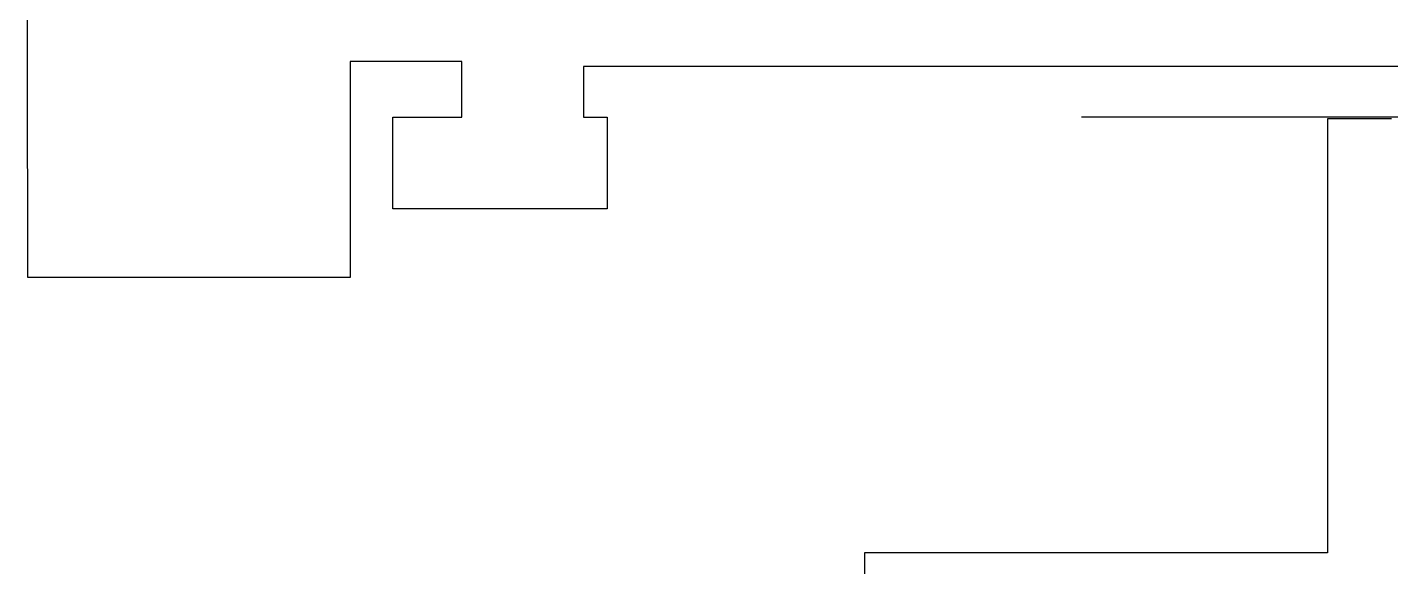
# Model space of a CAD drawing. Header units: inches. Extents: x -16 to 4862, y -243 to 5624.
# Drawn here: x -16 to 2419, y 1727 to 2690 of the extents above; entities that cross this region are included whole.
import ezdxf

# ---------------------------------------------------------------- set-up
doc = ezdxf.new("R2010")
doc.units = ezdxf.units.IN
doc.header["$LTSCALE"] = 10
doc.header["$MEASUREMENT"] = 0
doc.layers.add('A-FLOR', color=3, linetype='CONTINUOUS')
doc.layers.add('A-SITE', color=3, linetype='CONTINUOUS')

msp = doc.modelspace()

# ---------------------------------------------------------------- linework, layer by layer
at = {"layer": 'A-FLOR'}
for p, q in [((4019.2, 2529.9), (1866.8, 2529.9)), ((2306.6, 2526.9), (2306.6, 1751.6)), ((2420.5, 2526.9), (2306.6, 2526.9)), ((2306.6, 1751.6), (1479.6, 1751.6)), ((1479.6, 1751.6), (1479.6, 1529.6))]:
    msp.add_line(p, q, dxfattribs=at)
at = {"layer": 'A-SITE'}
msp.add_lwpolyline([(4287.5, 2620.5), (977.5, 2620.4), (977.5, 2529.9), (1020, 2529.9), (1020, 2366.2), (637, 2366.2), (637, 2529.9), (760.5, 2529.9), (760.5, 2629.1), (561.1, 2629.1), (561.1, 2243.5), (-14.9, 2243.5), (-15.7, 3020.7)], dxfattribs=at)

doc.saveas('drawing.dxf')
